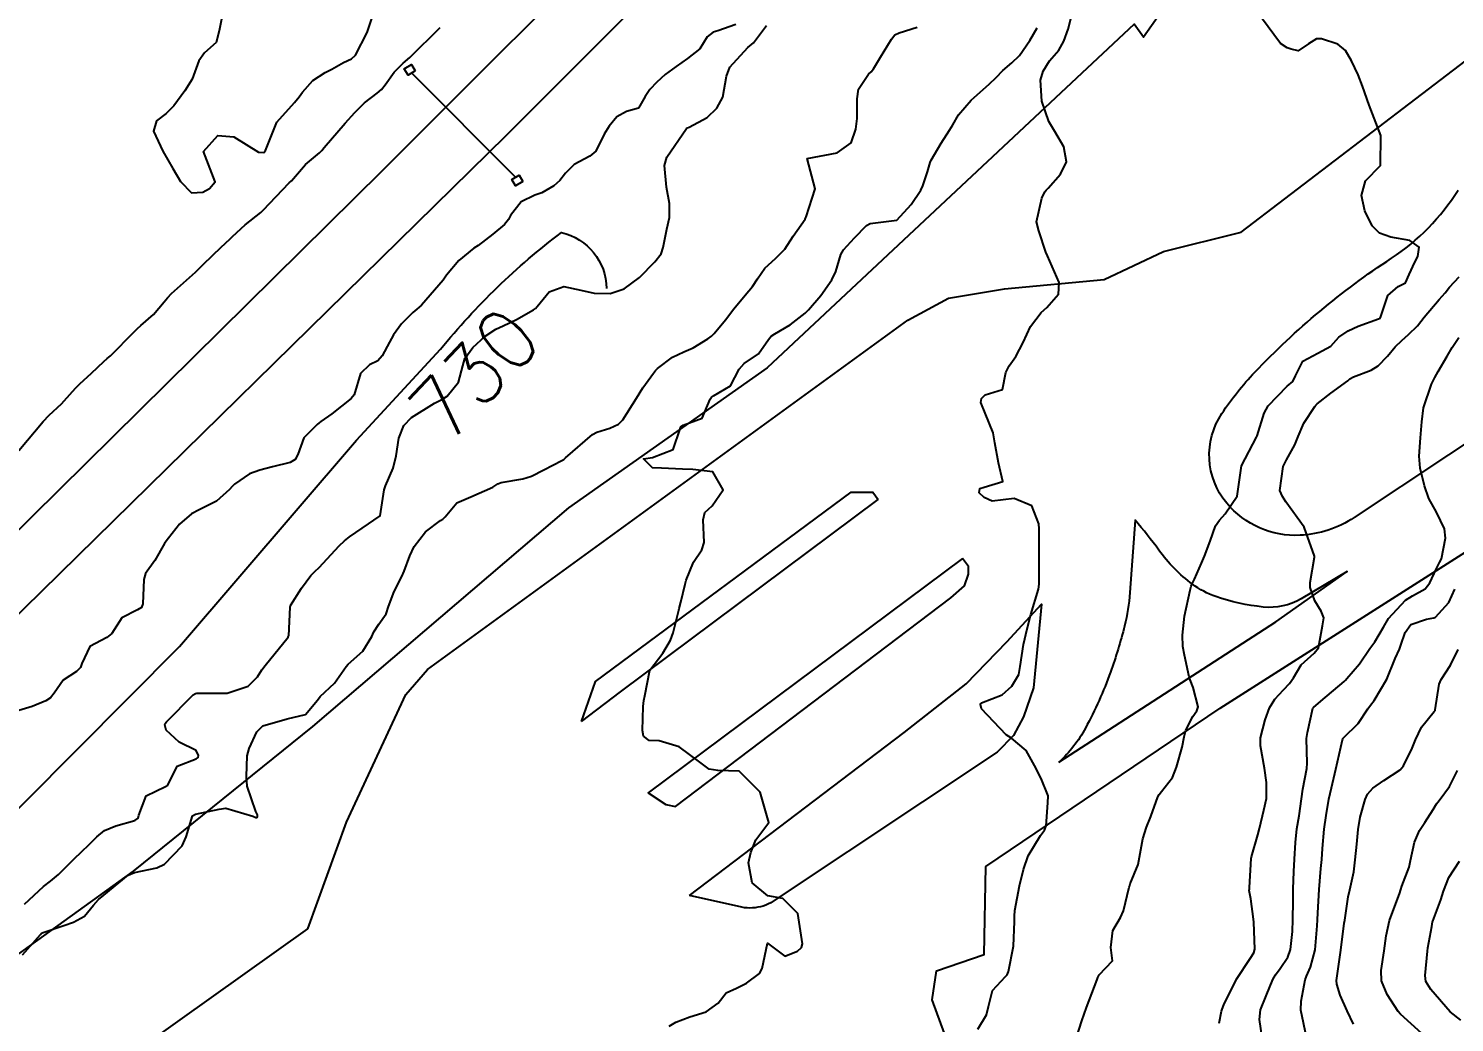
# Model space of a CAD drawing. Header units: metres. Extents: x 307586 to 320046, y 7427249 to 7434250.
# Drawn here: x 315339.7 to 315434.2, y 7432228.5 to 7432294.3 of the extents above; entities that cross this region are included whole.
import ezdxf
from ezdxf.enums import TextEntityAlignment as Align

# ---------------------------------------------------------------- set-up
doc = ezdxf.new("R2010")
doc.units = ezdxf.units.M
doc.header["$MEASUREMENT"] = 0
for name, color, linetype in [('Cotas', 45, 'Continuous'), ('Curvas de Nivel 1m', 11, 'Continuous'), ('Curvas de Nivel 5m', 15, 'Continuous'), ('Divisa', 42, 'FENCELINE2'), ('Hidrografia', 140, 'Continuous'), ('Linha Férrea', 20, 'Continuous'), ('Portico', 45, 'Continuous'), ('Vias Primárias', 230, 'Continuous')]:
    doc.layers.add(name, color=color, linetype=linetype)
doc.styles.add('Style-STANDARD', font='STANDARD.shx')
doc.linetypes.add('FENCELINE2', pattern='A,0.25,-0.1,[132,ltypeshp.shx,S=0.1,R=0,X=-0.1,Y=0],-0.1,1', length=1.45)

msp = doc.modelspace()

# ---------------------------------------------------------------- linework, layer by layer
at = {"layer": 'Curvas de Nivel 1m', "flags": 128}
for points, elevation in [([(315402.63, 7432228.02), (315403.207, 7432228.972), (315403.338, 7432229.533), (315403.606, 7432230.588), (315404.47, 7432231.522), (315404.579, 7432231.616), (315404.676, 7432231.839), (315405.009, 7432233.515), (315405.073, 7432235.159), (315405.072, 7432235.515), (315405.099, 7432235.887), (315405.402, 7432237.51), (315405.658, 7432238.608), (315405.973, 7432239.502), (315406.786, 7432240.847), (315407.067, 7432241.21), (315407.166, 7432241.486), (315407.274, 7432243.02), (315407.308, 7432243.485), (315406.83, 7432244.639), (315406.393, 7432245.497), (315405.84, 7432246.492), (315404.861, 7432247.311), (315404.512, 7432247.524), (315402.888, 7432249.239), (315402.828, 7432249.541), (315402.845, 7432249.589), (315402.894, 7432249.635), (315404.248, 7432250.178), (315404.905, 7432250.735), (315405.348, 7432251.513), (315405.45, 7432252.044), (315405.659, 7432253.509), (315405.903, 7432254.552), (315406.156, 7432255.502), (315406.657, 7432257.172), (315406.704, 7432257.494), (315406.704, 7432257.777), (315406.714, 7432259.494), (315406.708, 7432261.174), (315406.677, 7432261.495), (315406.224, 7432262.681), (315405.05, 7432263.185), (315403.582, 7432263), (315403.05, 7432263.233), (315402.724, 7432263.543), (315402.765, 7432263.835), (315403.059, 7432263.934), (315404.297, 7432264.295), (315404.015, 7432265.531), (315403.765, 7432266.865), (315403.66, 7432267.534), (315403.122, 7432268.831), (315402.842, 7432269.543), (315402.886, 7432269.792), (315403.138, 7432270.04), (315404.269, 7432270.401), (315404.506, 7432271.526), (315404.711, 7432271.971), (315405.164, 7432272.582), (315405.636, 7432273.513), (315406.131, 7432274.564), (315406.838, 7432275.495), (315407.206, 7432275.825), (315407.982, 7432276.715), (315408.028, 7432277.482), (315407.249, 7432279.246), (315407.139, 7432279.492), (315406.682, 7432280.914), (315406.537, 7432281.501), (315406.873, 7432283.08), (315407.088, 7432283.493), (315407.176, 7432283.611), (315407.297, 7432283.74), (315408.13, 7432284.662), (315408.506, 7432285.478), (315408.333, 7432286.48), (315407.742, 7432287.486), (315407.353, 7432288.157), (315406.891, 7432289.497), (315406.785, 7432290.897), (315406.965, 7432291.496), (315407.4, 7432292.179), (315408.012, 7432292.879), (315408.341, 7432293.481), (315408.638, 7432294.264), (315408.933, 7432295.475)], 733), ([(315352.547, 7432295.033), (315352.369, 7432294.15), (315352.167, 7432293.391), (315351.398, 7432292.69), (315351.026, 7432292.165), (315350.581, 7432290.965), (315350.093, 7432290.179), (315349.353, 7432289.198), (315348.863, 7432288.679), (315348.22, 7432288.201), (315348.018, 7432287.522), (315348.631, 7432286.197), (315349.306, 7432285.044), (315349.793, 7432284.182), (315350.534, 7432283.42), (315351.286, 7432283.479), (315351.722, 7432283.722), (315352.1, 7432284.152), (315351.323, 7432286.16), (315352.267, 7432287.217), (315353.333, 7432287.141), (315354.968, 7432286.124), (315355.323, 7432286.097), (315355.34, 7432286.103), (315355.355, 7432286.12), (315355.433, 7432286.227), (315356.176, 7432288.108), (315357.356, 7432289.416), (315357.662, 7432289.785), (315357.88, 7432290.085), (315358.577, 7432290.876), (315359.383, 7432291.39), (315359.821, 7432291.629), (315360.609, 7432292.058), (315361.144, 7432292.304), (315361.398, 7432292.538), (315362.177, 7432294.039), (315362.478, 7432294.984)], 729), ([(315409.177, 7432227.462), (315409.53, 7432228.566), (315409.832, 7432229.452), (315410.551, 7432231.321), (315410.591, 7432231.441), (315410.675, 7432231.62), (315411.566, 7432232.55), (315411.448, 7432233.432), (315411.58, 7432234.561), (315412.097, 7432235.426), (315412.299, 7432235.852), (315412.672, 7432237.421), (315412.687, 7432237.478), (315412.746, 7432237.659), (315413.259, 7432238.921), (315413.361, 7432239.414), (315413.566, 7432240.632), (315413.813, 7432241.41), (315414.095, 7432242.112), (315414.559, 7432243.403), (315414.651, 7432243.566), (315414.818, 7432243.759), (315415.531, 7432244.691), (315415.813, 7432245.385), (315416.178, 7432246.702), (315416.318, 7432247.378), (315416.415, 7432247.831), (315416.883, 7432248.737), (315417.145, 7432249.111), (315417.241, 7432249.367), (315416.906, 7432250.662), (315416.703, 7432251.165), (315416.647, 7432251.374), (315416.336, 7432252.788), (315416.224, 7432253.381), (315416.209, 7432254.116), (315416.326, 7432255.38), (315416.709, 7432257.103), (315416.784, 7432257.373), (315416.843, 7432257.514), (315416.99, 7432257.835), (315417.468, 7432258.903), (315417.671, 7432259.363), (315418.034, 7432260.348), (315418.401, 7432261.356), (315418.657, 7432261.733), (315419.041, 7432262.169), (315419.824, 7432263.338), (315419.984, 7432264.422), (315420.112, 7432265.335), (315421.102, 7432267.244), (315421.147, 7432267.32), (315421.625, 7432268.823), (315421.888, 7432269.319), (315423.146, 7432270.609), (315423.514, 7432270.932), (315423.694, 7432271.295), (315424.173, 7432272.28), (315425.168, 7432272.799), (315426.044, 7432273.267), (315426.572, 7432273.869), (315427.189, 7432274.289), (315427.844, 7432274.593), (315429.201, 7432275.077), (315429.301, 7432275.13), (315429.357, 7432275.228), (315429.819, 7432276.622), (315430.49, 7432277.217), (315430.979, 7432277.46), (315431.235, 7432278.021), (315431.611, 7432278.841), (315431.809, 7432279.202), (315431.894, 7432279.836), (315431.263, 7432280.265), (315430.003, 7432280.486), (315429.268, 7432280.746), (315428.768, 7432281.235), (315428.287, 7432282.236), (315428.07, 7432283.242), (315428.323, 7432284.225), (315429.323, 7432285.23), (315429.343, 7432287.23), (315428.567, 7432289.238), (315428.125, 7432290.503), (315427.837, 7432291.246), (315427.402, 7432292.174), (315427.008, 7432292.855), (315426.494, 7432293.264), (315425.418, 7432293.636), (315425.08, 7432293.621), (315424.549, 7432293.289), (315423.863, 7432292.841), (315423.409, 7432292.941), (315423.15, 7432293.043), (315422.701, 7432293.311), (315421.438, 7432295.029)], 734), ([(315339.336, 7432232.956), (315340.515, 7432234.283), (315340.602, 7432234.374), (315340.695, 7432234.427), (315342.077, 7432234.891), (315342.706, 7432235.119), (315343.447, 7432235.518), (315344.047, 7432236.247), (315344.368, 7432236.602), (315344.73, 7432236.904), (315346.346, 7432238.216), (315346.745, 7432238.401), (315348.228, 7432238.715), (315348.751, 7432238.955), (315349.922, 7432240.173), (315350.184, 7432240.756), (315350.608, 7432242.163), (315350.794, 7432242.257), (315352.355, 7432242.587), (315352.798, 7432242.665), (315354.604, 7432242.122), (315354.792, 7432242.042), (315354.868, 7432242.043), (315354.904, 7432242.118), (315354.902, 7432242.226), (315354.796, 7432242.445), (315354.232, 7432244.126), (315354.184, 7432244.764), (315354.225, 7432246.126), (315354.354, 7432246.618), (315354.859, 7432247.722), (315355.265, 7432248.114), (315356.868, 7432248.587), (315358.085, 7432248.863), (315358.88, 7432249.807), (315359.053, 7432250.067), (315360.006, 7432250.944), (315360.773, 7432252.042), (315360.914, 7432252.197), (315361.891, 7432253.062), (315362.477, 7432254.025), (315362.616, 7432254.345), (315362.945, 7432254.848), (315363.433, 7432255.538), (315363.583, 7432256.014), (315363.961, 7432257.022), (315364.467, 7432258.005), (315364.629, 7432258.361), (315364.997, 7432259.377), (315365.283, 7432259.996), (315366.041, 7432260.961), (315367.029, 7432261.728), (315367.183, 7432261.816), (315367.333, 7432261.967), (315368.121, 7432262.88), (315369.046, 7432263.298), (315370.492, 7432263.928), (315370.841, 7432264.139), (315371.058, 7432264.234), (315372.486, 7432264.481), (315373.064, 7432264.647), (315373.885, 7432265.078), (315375.08, 7432265.691), (315375.196, 7432265.763), (315375.313, 7432265.877), (315377.099, 7432267.415), (315377.384, 7432267.564), (315378.26, 7432267.838), (315378.833, 7432268.105), (315379.109, 7432268.398), (315380.015, 7432269.817), (315380.439, 7432270.505), (315381.148, 7432271.487), (315381.288, 7432271.661), (315381.419, 7432271.797), (315382.401, 7432272.547), (315383.164, 7432272.89), (315383.775, 7432273.166), (315384.755, 7432273.764), (315384.999, 7432273.939), (315385.178, 7432274.115), (315385.925, 7432275.016), (315386.47, 7432275.741), (315387.212, 7432276.657), (315387.713, 7432277.23), (315388.042, 7432277.722), (315388.516, 7432278.431), (315389.237, 7432279.079), (315389.845, 7432279.704), (315390.404, 7432280.55), (315391.198, 7432281.691), (315391.226, 7432281.738), (315391.274, 7432281.828), (315391.86, 7432283.681), (315391.323, 7432285.69), (315393.327, 7432286.084), (315394.236, 7432286.749), (315394.566, 7432287.648), (315394.654, 7432288.343), (315394.641, 7432289.647), (315394.728, 7432290.291), (315395.388, 7432291.283), (315395.576, 7432291.451), (315395.73, 7432291.635), (315396.188, 7432292.416), (315396.927, 7432293.617), (315397.131, 7432293.901), (315397.419, 7432294.035), (315398.613, 7432294.411)], 731), ([(315382.186, 7432228.226), (315382.63, 7432228.479), (315383.557, 7432228.848), (315384.637, 7432229.166), (315385.428, 7432229.748), (315385.97, 7432230.424), (315386.658, 7432230.742), (315387.315, 7432231.072), (315388.164, 7432231.715), (315388.357, 7432232.033), (315388.693, 7432233.71), (315389.85, 7432232.858), (315390.688, 7432233.189), (315390.945, 7432233.423), (315391.026, 7432233.677), (315390.723, 7432235.68), (315389.711, 7432236.674), (315388.734, 7432236.851), (315387.676, 7432237.721), (315387.434, 7432239.046), (315387.592, 7432239.722), (315387.929, 7432240.565), (315388.793, 7432241.71), (315388.225, 7432243.716), (315386.834, 7432245.116), (315385.418, 7432245.167), (315384.835, 7432245.254), (315384.126, 7432245.767), (315382.852, 7432246.729), (315381.524, 7432247.126), (315380.856, 7432247.143), (315380.495, 7432247.442), (315380.428, 7432247.807), (315380.467, 7432249.394), (315380.503, 7432249.806), (315380.582, 7432250.11), (315380.913, 7432251.8), (315381.776, 7432252.94), (315382.283, 7432253.786), (315382.454, 7432254.271), (315382.817, 7432255.781), (315382.851, 7432255.894), (315382.968, 7432256.318), (315383.252, 7432257.506), (315383.323, 7432257.777), (315383.807, 7432258.96), (315384.351, 7432259.767), (315384.511, 7432260.264), (315384.435, 7432261.766), (315384.548, 7432262.255), (315385.042, 7432262.7), (315385.756, 7432263.749), (315385.071, 7432264.952), (315383.751, 7432265.095), (315383.073, 7432265.122), (315381.672, 7432265.196), (315381.074, 7432265.215), (315380.482, 7432265.809), (315381.084, 7432265.903), (315382.447, 7432266.428), (315382.91, 7432267.782), (315382.959, 7432267.927), (315383.106, 7432268.043), (315384.37, 7432268.508), (315384.894, 7432269.762), (315384.986, 7432269.901), (315385.126, 7432269.976), (315386.244, 7432270.636), (315386.818, 7432271.735), (315387.157, 7432272.116), (315388.115, 7432272.769), (315388.763, 7432273.714), (315388.949, 7432273.94), (315389.179, 7432274.084), (315390.208, 7432274.674), (315391.2, 7432275.465), (315391.315, 7432275.565), (315391.427, 7432275.678), (315392.247, 7432276.636), (315392.973, 7432277.662), (315393.228, 7432278.211), (315393.553, 7432279.344), (315393.738, 7432279.655), (315394.459, 7432280.444), (315395.267, 7432281.257), (315395.509, 7432281.397), (315397.273, 7432281.61), (315398.229, 7432282.655), (315398.863, 7432283.594), (315399.002, 7432283.888), (315399.311, 7432284.822), (315399.481, 7432285.428), (315399.546, 7432285.588), (315400.203, 7432286.712), (315400.774, 7432287.576), (315400.979, 7432287.941), (315401.353, 7432288.598), (315402.194, 7432289.558), (315403.384, 7432290.616), (315403.855, 7432291.068), (315404.297, 7432291.531), (315404.884, 7432292.039), (315405.403, 7432292.531), (315406.081, 7432293.51), (315406.564, 7432294.365)], 732), ([(315421.505, 7432227.311), (315421.296, 7432228.661), (315421.364, 7432229.313), (315421.738, 7432230.234), (315422.19, 7432231.305), (315422.356, 7432231.624), (315422.68, 7432232.05), (315423.188, 7432232.794), (315423.37, 7432233.293), (315423.503, 7432234.5), (315423.52, 7432235.292), (315423.533, 7432236.494), (315423.548, 7432237.292), (315423.591, 7432238.462), (315423.636, 7432239.291), (315423.695, 7432240.38), (315423.784, 7432241.29), (315423.935, 7432242.155), (315424.096, 7432243.287), (315424.177, 7432243.932), (315424.447, 7432245.284), (315424.475, 7432245.655), (315424.428, 7432247.284), (315424.481, 7432247.671), (315424.847, 7432249.28), (315424.862, 7432249.311), (315424.894, 7432249.34), (315425.378, 7432249.754), (315426.911, 7432251.058), (315427.008, 7432251.153), (315427.096, 7432251.248), (315427.94, 7432252.222), (315428.612, 7432253.233), (315428.741, 7432253.426), (315428.94, 7432253.687), (315429.522, 7432254.653), (315429.855, 7432255.217), (315430.975, 7432256.448), (315431.442, 7432256.732), (315432.278, 7432257.187), (315432.59, 7432257.583), (315433.003, 7432258.499), (315433.245, 7432258.942), (315433.36, 7432259.177), (315433.643, 7432260.557), (315433.573, 7432261.175), (315433.044, 7432262.276), (315432.52, 7432263.185), (315432.236, 7432264.022), (315431.962, 7432265.197), (315431.882, 7432265.99), (315431.978, 7432267.197), (315432.062, 7432268.252), (315432.18, 7432269.194), (315432.702, 7432270.741), (315432.919, 7432271.184), (315433.157, 7432271.599), (315433.738, 7432272.603), (315434.075, 7432273.171), (315434.512, 7432273.838)], 736), ([(315424.412, 7432227.496), (315424.051, 7432229.286), (315424.077, 7432229.867), (315424.336, 7432231.283), (315424.423, 7432231.535), (315424.682, 7432232.139), (315424.985, 7432233.276), (315425.13, 7432234.861), (315425.148, 7432235.274), (315425.178, 7432235.723), (315425.261, 7432237.272), (315425.373, 7432238.662), (315425.433, 7432239.27), (315425.492, 7432239.981), (315425.598, 7432241.268), (315425.715, 7432242.179), (315425.909, 7432243.264), (315426.075, 7432244.01), (315426.369, 7432245.257), (315426.809, 7432247.197), (315426.82, 7432247.251), (315426.827, 7432247.287), (315426.864, 7432247.328), (315427.852, 7432248.266), (315428.479, 7432249.234), (315428.652, 7432249.476), (315428.899, 7432249.796), (315429.747, 7432251.217), (315430.296, 7432252.579), (315430.574, 7432253.205), (315430.677, 7432253.464), (315430.949, 7432254.298), (315431.327, 7432254.827), (315432.366, 7432255.186), (315432.87, 7432255.275), (315432.964, 7432255.322), (315433.852, 7432256.294), (315434.255, 7432257.167)], 737), ([(315427.531, 7432228.35), (315427.106, 7432229.245), (315426.663, 7432230.27), (315426.426, 7432231.009), (315426.418, 7432231.254), (315426.693, 7432233.25), (315426.927, 7432235.041), (315426.951, 7432235.248), (315427.189, 7432236.795), (315427.296, 7432237.244), (315427.556, 7432238.447), (315427.65, 7432239.241), (315427.748, 7432240.275), (315427.837, 7432241.24), (315427.976, 7432242.063), (315428.303, 7432243.235), (315428.465, 7432243.587), (315428.824, 7432243.997), (315429.545, 7432244.506), (315430.628, 7432245.203), (315430.846, 7432245.46), (315431.416, 7432246.636), (315431.652, 7432247.192), (315432.046, 7432248.018), (315432.891, 7432249.058), (315432.937, 7432249.135), (315432.952, 7432249.179), (315433.209, 7432250.878), (315433.338, 7432251.176), (315433.962, 7432252.13), (315434.481, 7432253.165)], 738), ([(315432.072, 7432227.745), (315430.65, 7432229.022), (315430.506, 7432229.202), (315429.777, 7432230.326), (315429.392, 7432231.219), (315429.366, 7432231.906), (315429.568, 7432233.217), (315429.708, 7432234.215), (315429.93, 7432235.212), (315430.596, 7432237.056), (315430.644, 7432237.201), (315430.668, 7432237.278), (315430.747, 7432237.486), (315431.216, 7432238.745), (315431.322, 7432239.195), (315431.568, 7432240.41), (315431.918, 7432241.189), (315432.267, 7432241.717), (315432.807, 7432242.584), (315433.039, 7432242.949), (315433.212, 7432243.176), (315433.892, 7432244.104), (315434.423, 7432245.164)], 739)]:
    msp.add_lwpolyline(points, dxfattribs=dict(at, elevation=elevation))
at = {"layer": 'Curvas de Nivel 5m', "flags": 128}
for points, elevation in [([(315386.595, 7432294.573), (315385.419, 7432294.162), (315385.113, 7432294.067), (315384.715, 7432293.767), (315384.214, 7432292.963), (315383.398, 7432292.336), (315382.641, 7432291.791), (315381.93, 7432291.256), (315381.377, 7432290.767), (315380.912, 7432290.272), (315380.601, 7432289.818), (315380.144, 7432289.033), (315379.353, 7432288.811), (315378.727, 7432288.459), (315378.217, 7432287.841), (315377.877, 7432287.305), (315377.326, 7432286.186), (315376.921, 7432285.856), (315375.88, 7432285.306), (315375.306, 7432284.721), (315374.947, 7432284.234), (315374.536, 7432283.888), (315373.748, 7432283.436), (315373.287, 7432283.273), (315372.37, 7432282.821), (315371.677, 7432281.916), (315371.533, 7432281.653), (315371.264, 7432281.319), (315370.504, 7432280.681), (315369.53, 7432279.946), (315369.241, 7432279.751), (315368.251, 7432278.942), (315367.43, 7432277.968), (315367.35, 7432277.84), (315367.22, 7432277.643), (315365.783, 7432275.991), (315365.468, 7432275.727), (315365.196, 7432275.508), (315364.443, 7432274.748), (315363.916, 7432274.013), (315363.653, 7432273.531), (315363.159, 7432272.62), (315362.877, 7432272.301), (315362.32, 7432272.028), (315361.726, 7432271.453), (315361.308, 7432270.038), (315361.12, 7432269.792), (315359.837, 7432268.786), (315359.105, 7432268.269), (315358.995, 7432268.18), (315358.851, 7432268.073), (315357.976, 7432267.2), (315357.579, 7432266.085), (315357.412, 7432265.753), (315357.075, 7432265.56), (315355.896, 7432265.282), (315355.067, 7432265.052), (315354.376, 7432264.815), (315353.39, 7432264.137), (315353.219, 7432263.971), (315353.049, 7432263.783), (315352.184, 7432263.006), (315351.036, 7432262.423), (315350.523, 7432262.168), (315349.727, 7432261.475), (315349.008, 7432260.559), (315348.853, 7432260.344), (315348.746, 7432260.193), (315348.111, 7432259.08), (315347.49, 7432258.205), (315347.367, 7432257.819), (315347.296, 7432256.207), (315347.208, 7432255.959), (315346.957, 7432255.801), (315345.908, 7432255.266), (315345.255, 7432254.235), (315344.93, 7432253.975), (315343.794, 7432253.382), (315343.266, 7432252.256), (315343.175, 7432251.991), (315342.905, 7432251.717), (315342.024, 7432251.14), (315341.426, 7432250.275), (315341.179, 7432249.978), (315340.878, 7432249.767), (315339.977, 7432249.397), (315338.871, 7432249.076)], 730), ([(315339.083, 7432266.354), (315340.705, 7432268.286), (315341.107, 7432268.701), (315341.928, 7432269.458), (315342.655, 7432270.265), (315342.874, 7432270.515), (315343.131, 7432270.771), (315343.916, 7432271.478), (315344.732, 7432272.244), (315344.953, 7432272.444), (315345.157, 7432272.621), (315346.725, 7432274.217), (315346.945, 7432274.445), (315347.179, 7432274.642), (315348.021, 7432275.371), (315348.718, 7432276.195), (315348.933, 7432276.465), (315349.209, 7432276.754), (315350.787, 7432278.167), (315351.227, 7432278.586), (315352.015, 7432279.373), (315352.839, 7432280.144), (315353.052, 7432280.335), (315353.249, 7432280.532), (315354.078, 7432281.314), (315355.116, 7432282.122), (315355.197, 7432282.197), (315355.274, 7432282.278), (315357.013, 7432284.094), (315357.155, 7432284.232), (315357.297, 7432284.381), (315358.091, 7432285.303), (315359.017, 7432286.073), (315359.169, 7432286.227), (315359.327, 7432286.433), (315360.72, 7432288.049), (315361.35, 7432288.741), (315361.994, 7432289.397), (315362.831, 7432290.025), (315363.123, 7432290.267), (315363.371, 7432290.582), (315363.967, 7432291.431), (315364.565, 7432292.008), (315365.004, 7432292.397), (315365.401, 7432292.791), (315366.61, 7432293.982), (315367.005, 7432294.39)], 730), ([(315339.474, 7432236.299), (315340.735, 7432237.478), (315341.18, 7432237.834), (315341.714, 7432238.27), (315342.229, 7432238.784), (315342.753, 7432239.307), (315343.244, 7432239.769), (315343.743, 7432240.25), (315344.249, 7432240.767), (315344.777, 7432241.175), (315345.518, 7432241.492), (315346.787, 7432241.847), (315346.991, 7432242.007), (315347.037, 7432242.208), (315347.519, 7432243.489), (315348.812, 7432244.092), (315348.955, 7432244.188), (315349.576, 7432245.435), (315350.84, 7432245.935), (315350.969, 7432246.03), (315350.987, 7432246.159), (315350.846, 7432246.493), (315349.712, 7432247.038), (315348.859, 7432247.823), (315348.759, 7432248.191), (315348.786, 7432248.268), (315348.865, 7432248.374), (315350.649, 7432250.164), (315350.792, 7432250.253), (315350.885, 7432250.276), (315352.751, 7432250.275), (315352.885, 7432250.285), (315354.279, 7432250.739), (315354.902, 7432251.373), (315355.19, 7432251.834), (315355.411, 7432252.113), (315356.932, 7432253.999), (315356.964, 7432254.058), (315356.974, 7432254.09), (315357.065, 7432255.986), (315357.097, 7432256.089), (315357.815, 7432257.241), (315358.447, 7432258.075), (315358.713, 7432258.346), (315358.988, 7432258.615), (315360.311, 7432260.05), (315360.675, 7432260.378), (315361.012, 7432260.632), (315361.838, 7432261.214), (315363.033, 7432262.02), (315363.309, 7432263.758), (315363.393, 7432264.017), (315363.891, 7432265.192), (315364.087, 7432266.01), (315364.267, 7432267.18), (315364.596, 7432268.005), (315365.108, 7432268.553), (315366.636, 7432269.495), (315367.121, 7432269.746), (315367.475, 7432269.966), (315368.222, 7432270.873), (315368.52, 7432271.956), (315368.656, 7432272.457), (315369.165, 7432273.187), (315369.985, 7432273.938), (315370.709, 7432274.399), (315371.183, 7432274.621), (315372.059, 7432275.042), (315373.199, 7432275.669), (315373.337, 7432275.762), (315373.443, 7432275.898), (315374.239, 7432276.863), (315375.216, 7432277.231), (315376.328, 7432276.977), (315377.212, 7432276.775), (315378.284, 7432276.768), (315379.215, 7432277.057), (315380.219, 7432277.815), (315381.233, 7432278.851), (315381.658, 7432279.377), (315381.788, 7432279.795), (315382.033, 7432281.02), (315382.198, 7432281.791), (315382.206, 7432282.715), (315382.014, 7432283.799), (315381.88, 7432285.236), (315382.039, 7432285.799), (315383.342, 7432287.683), (315383.395, 7432287.727), (315383.502, 7432287.778), (315384.695, 7432288.421), (315385.356, 7432289.028), (315385.738, 7432289.754), (315385.982, 7432291.153), (315386.21, 7432291.748), (315387.406, 7432293.046), (315387.776, 7432293.36), (315388.043, 7432293.724), (315388.636, 7432294.506)], 730), ([(315418.639, 7432228.414), (315418.791, 7432229.207), (315418.834, 7432229.347), (315418.948, 7432229.638), (315419.781, 7432231.333), (315420.687, 7432232.714), (315420.929, 7432233.079), (315421.007, 7432233.317), (315420.932, 7432235.105), (315420.916, 7432235.318), (315420.736, 7432236.653), (315420.631, 7432237.211), (315420.636, 7432237.322), (315420.651, 7432237.415), (315420.752, 7432239.32), (315420.774, 7432239.445), (315421.206, 7432240.898), (315421.296, 7432241.315), (315421.589, 7432242.529), (315421.771, 7432243.31), (315421.777, 7432244.362), (315421.631, 7432245.312), (315421.375, 7432246.798), (315421.376, 7432247.315), (315421.681, 7432248.512), (315421.973, 7432249.309), (315422.316, 7432249.889), (315422.905, 7432250.508), (315423.293, 7432250.912), (315423.549, 7432251.294), (315424.06, 7432252.15), (315424.929, 7432252.927), (315425.219, 7432253.276), (315425.485, 7432254.742), (315425.559, 7432255.271), (315425.404, 7432255.71), (315424.974, 7432256.392), (315424.659, 7432257.283), (315424.664, 7432257.607), (315424.95, 7432259.281), (315424.946, 7432259.348), (315424.26, 7432261.288), (315423.05, 7432262.962), (315422.825, 7432263.302), (315422.656, 7432263.707), (315422.88, 7432265.302), (315423.087, 7432265.738), (315423.656, 7432266.736), (315423.87, 7432267.292), (315424.241, 7432268.164), (315424.969, 7432269.282), (315425.05, 7432269.365), (315425.135, 7432269.443), (315426.035, 7432270.16), (315427.15, 7432270.964), (315427.287, 7432271.114), (315427.526, 7432271.246), (315428.708, 7432271.684), (315429.16, 7432271.961), (315429.787, 7432272.604), (315430.305, 7432273.219), (315430.743, 7432273.651), (315431.185, 7432274.034), (315431.774, 7432274.621), (315432.227, 7432275.195), (315433.215, 7432276.371), (315433.6, 7432276.795), (315433.893, 7432277.173), (315434.534, 7432277.866)], 735), ([(315434.645, 7432228.615), (315433.945, 7432229.167), (315432.668, 7432230.65), (315432.337, 7432231.183), (315432.274, 7432231.587), (315432.438, 7432233.183), (315432.469, 7432233.41), (315432.718, 7432234.82), (315432.778, 7432235.123), (315432.791, 7432235.179), (315433.315, 7432236.596), (315433.489, 7432237.173), (315433.848, 7432238.078), (315434.57, 7432239.162)], 740)]:
    msp.add_lwpolyline(points, dxfattribs=dict(at, elevation=elevation))
at = {"layer": 'Divisa'}
msp.add_lwpolyline([(315445.424, 7432343.687), (315427.21, 7432324.429), (315428.629, 7432322.434), (315422.244, 7432316.619), (315423.945, 7432308.363), (315413.62, 7432293.734), (315412.997, 7432294.591), (315388.685, 7432271.844), (315375.509, 7432262.568), (315358.555, 7432248.064), (315346.677, 7432238.493), (315331.906, 7432227.879), (315303.026, 7432204.1), (315306.91, 7432199.884), (315288.167, 7432178.892), (315279.121, 7432166.657), (315264.046, 7432144.728)], dxfattribs=at)
at = {"layer": 'Hidrografia'}
msp.add_lwpolyline([(315088.965, 7432078.634), (315100.299, 7432085.73), (315134.631, 7432103.423), (315173.282, 7432122.649), (315212.853, 7432140.943), (315238.316, 7432156.06), (315269.337, 7432179.325), (315288.297, 7432195.774), (315300.153, 7432206.292), (315315.079, 7432219.118), (315336.089, 7432239.658), (315349.739, 7432253.376), (315361.474, 7432267.039), (315367.037, 7432273.059, -0.060941), (315375.048, 7432280.797, -0.344054), (315378.04, 7432277.099)], format="xyb", dxfattribs=at)
at = {"layer": 'Linha Férrea'}
for points in [[(315207.994, 7432156.932), (315222.387, 7432165.541), (315244.629, 7432179.617), (315270.264, 7432198.443), (315290.681, 7432215.798), (315314.607, 7432237.344), (315338.2, 7432260.251), (315363.15, 7432284.858), (315380.616, 7432302.325), (315421.952, 7432343.067), (315467.796, 7432388.195)], [(315220.754, 7432159.72), (315235.77, 7432168.625), (315252.097, 7432179.559), (315268.12, 7432191.333), (315279.875, 7432200.798), (315296.388, 7432215.191), (315312.552, 7432230.205), (315337.067, 7432253.572), (315371.379, 7432287.224), (315402.591, 7432318.438), (315429.06, 7432344.261), (315465.175, 7432380.683)]]:
    msp.add_lwpolyline(points, dxfattribs=at)
at = {"layer": 'Portico'}
for points in [[(315365.355, 7432291.513), (315364.88, 7432291.225), (315364.63, 7432291.638), (315365.105, 7432291.926)], [(315372.485, 7432284.185), (315372.01, 7432283.897), (315371.76, 7432284.31), (315372.236, 7432284.598)]]:
    msp.add_lwpolyline(points, close=True, dxfattribs=at)
msp.add_lwpolyline([(315371.998, 7432284.454), (315365.117, 7432291.369)], dxfattribs=at)
at = {"layer": 'Vias Primárias'}
for points in [[(315420.085, 7432280.811), (315437.456, 7432294.07), (315458.992, 7432310.422), (315475.392, 7432322.637), (315493.151, 7432336.419), (315518.035, 7432355.162), (315530.461, 7432364.283), (315544.097, 7432373.976)], [(315420.085, 7432280.811), (315437.456, 7432294.07), (315458.992, 7432310.422), (315475.392, 7432322.637), (315493.151, 7432336.419), (315518.035, 7432355.162), (315530.461, 7432364.283), (315544.097, 7432373.976)], [(315358.243, 7432234.667), (315360.805, 7432241.735), (315364.73, 7432250.201), (315366.176, 7432251.852), (315398.004, 7432275), (315400.69, 7432276.446), (315404.408, 7432277.065), (315411.019, 7432277.684), (315414.943, 7432279.543), (315420.085, 7432280.811)], [(315358.243, 7432234.667), (315360.805, 7432241.735), (315364.73, 7432250.201), (315366.176, 7432251.852), (315398.004, 7432275), (315400.69, 7432276.446), (315404.408, 7432277.065), (315411.019, 7432277.684), (315414.943, 7432279.543), (315420.085, 7432280.811)], [(315376.372, 7432248.406), (315377.299, 7432251.053), (315394.252, 7432263.6), (315395.676, 7432263.6), (315396.035, 7432263.12)], [(315376.372, 7432248.406), (315377.299, 7432251.053), (315394.252, 7432263.6), (315395.676, 7432263.6), (315396.035, 7432263.12)], [(315376.372, 7432248.406), (315378.957, 7432250.365), (315396.035, 7432263.12)], [(315376.372, 7432248.406), (315378.957, 7432250.365), (315396.035, 7432263.12)], [(315196.842, 7431993.039), (315205.124, 7432003.472), (315208.895, 7432010.676), (315212.419, 7432017.988), (315213.805, 7432021.418), (315220.277, 7432036.027), (315228.777, 7432055.259), (315234.884, 7432068.957), (315242.118, 7432085.34), (315250.319, 7432103.442), (315258.404, 7432121.178), (315261.658, 7432126.976), (315265.578, 7432134.111), (315273.213, 7432146.834), (315281.356, 7432159.105), (315289.144, 7432169.618), (315298.375, 7432180.948), (315306.856, 7432190.842), (315312.399, 7432196.489), (315320.722, 7432204.389), (315332.706, 7432215.234), (315345.483, 7432225.566), (315358.243, 7432234.667)], [(315196.842, 7431993.039), (315205.124, 7432003.472), (315208.895, 7432010.676), (315212.419, 7432017.988), (315213.805, 7432021.418), (315220.277, 7432036.027), (315228.777, 7432055.259), (315234.884, 7432068.957), (315242.118, 7432085.34), (315250.319, 7432103.442), (315258.404, 7432121.178), (315261.658, 7432126.976), (315265.578, 7432134.111), (315273.213, 7432146.834), (315281.356, 7432159.105), (315289.144, 7432169.618), (315298.375, 7432180.948), (315306.856, 7432190.842), (315312.399, 7432196.489), (315320.722, 7432204.389), (315332.706, 7432215.234), (315345.483, 7432225.566), (315358.243, 7432234.667)]]:
    msp.add_lwpolyline(points, dxfattribs=at)
msp.add_lwpolyline([(315515.342, 7432323.373), (315489.235, 7432302.892), (315471.14, 7432290.85), (315427.58, 7432261.917, -0.135177), (315423.992, 7432260.738, -0.235353), (315419.132, 7432262.87, -0.33229), (315418.815, 7432268.812, -0.043163), (315420.997, 7432271.542, -0.057423), (315430.043, 7432279.09, 0.108226), (315434.469, 7432283.613)], format="xyb", dxfattribs=at)
msp.add_lwpolyline([(315515.342, 7432323.373), (315489.235, 7432302.892), (315471.14, 7432290.85), (315427.58, 7432261.917, -0.135177), (315423.992, 7432260.738, -0.235353), (315419.132, 7432262.87, -0.33229), (315418.815, 7432268.812, -0.043163), (315420.997, 7432271.542, -0.057423), (315430.043, 7432279.09, 0.108226), (315434.469, 7432283.613)], format="xyb", dxfattribs=at)
at = {"layer": 'Vias Primárias', "elevation": 753.955}
msp.add_lwpolyline([(315403.625, 7432173.011), (315402.955, 7432191.761), (315402.662, 7432200.123), (315402.495, 7432214.274), (315402.623, 7432221.769), (315399.61, 7432229.959), (315399.9, 7432231.878), (315403.064, 7432232.977), (315403.17, 7432238.788), (315418.698, 7432249.29), (315442.267, 7432264.278), (315460.514, 7432276.734), (315476.05, 7432287.598, -0.030225), (315481.62, 7432291.012, -0.15165), (315486.262, 7432291.897, -0.168328), (315492.254, 7432289.031, -0.199049), (315495.254, 7432281.899, -0.14343), (315493.777, 7432276.757), (315485.461, 7432265.813), (315470.35, 7432246.572), (315463.465, 7432236.972, 0.209908), (315461.269, 7432226.585, 0.081155)], format="xyb", dxfattribs=at)
msp.add_lwpolyline([(315403.625, 7432173.011), (315402.955, 7432191.761), (315402.662, 7432200.123), (315402.495, 7432214.274), (315402.623, 7432221.769), (315399.61, 7432229.959), (315399.9, 7432231.878), (315403.064, 7432232.977), (315403.17, 7432238.788), (315418.698, 7432249.29), (315442.267, 7432264.278), (315460.514, 7432276.734), (315476.05, 7432287.598, -0.030225), (315481.62, 7432291.012, -0.15165), (315486.262, 7432291.897, -0.168328), (315492.254, 7432289.031, -0.199049), (315495.254, 7432281.899, -0.14343), (315493.777, 7432276.757), (315485.461, 7432265.813), (315470.35, 7432246.572), (315463.465, 7432236.972, 0.209908), (315461.269, 7432226.585, 0.081155)], format="xyb", dxfattribs=at)
at = {"layer": 'Vias Primárias'}
for points in [[(315408.006, 7432245.704), (315422.379, 7432255.013), (315427.12, 7432258.338), (315424.071, 7432256.539, -0.160401), (315421.545, 7432255.988, -0.057595), (315418.409, 7432256.684, -0.076192), (315416.87, 7432257.497, -0.076952), (315414.634, 7432259.759, 0.022898), (315413.066, 7432261.731), (315412.716, 7432256.941, -0.042615), (315412.362, 7432254.727, -0.02636), (315411.433, 7432251.682, -0.035288), (315409.778, 7432247.97, -0.087066)], [(315408.006, 7432245.704), (315422.379, 7432255.013), (315427.12, 7432258.338), (315424.071, 7432256.539, -0.160401), (315421.545, 7432255.988, -0.057595), (315418.409, 7432256.684, -0.076192), (315416.87, 7432257.497, -0.076952), (315414.634, 7432259.759, 0.022898), (315413.066, 7432261.731), (315412.716, 7432256.941, -0.042615), (315412.362, 7432254.727, -0.02636), (315411.433, 7432251.682, -0.035288), (315409.778, 7432247.97, -0.087066)], [(315383.537, 7432236.874), (315397.757, 7432247.668), (315401.868, 7432250.896), (315404.568, 7432253.679), (315406.866, 7432256.175), (315406.32, 7432250.638), (315405.657, 7432248.706), (315404.996, 7432247.472), (315403.933, 7432246.382), (315389.078, 7432236.497, -0.07072), (315388.416, 7432236.18, -0.12245), (315387.009, 7432236.094)], [(315383.537, 7432236.874), (315397.757, 7432247.668), (315401.868, 7432250.896), (315404.568, 7432253.679), (315406.866, 7432256.175), (315406.32, 7432250.638), (315405.657, 7432248.706), (315404.996, 7432247.472), (315403.933, 7432246.382), (315389.078, 7432236.497, -0.07072), (315388.416, 7432236.18, -0.12245), (315387.009, 7432236.094)]]:
    msp.add_lwpolyline(points, format="xyb", close=True, dxfattribs=at)
msp.add_lwpolyline([(315401.629, 7432259.194), (315380.793, 7432243.672), (315381.958, 7432242.896), (315382.605, 7432242.766), (315400.853, 7432256.607), (315401.759, 7432257.383), (315402.017, 7432258.159), (315402.017, 7432258.677)], close=True, dxfattribs=at)
msp.add_lwpolyline([(315401.629, 7432259.194), (315380.793, 7432243.672), (315381.958, 7432242.896), (315382.605, 7432242.766), (315400.853, 7432256.607), (315401.759, 7432257.383), (315402.017, 7432258.159), (315402.017, 7432258.677)], close=True, dxfattribs=at)

# ---------------------------------------------------------------- texts
at = {"layer": 'Cotas', "style": 'Style-STANDARD'}
msp.add_text('730', height=4, rotation=46.62275, dxfattribs=at).set_placement((315369.279, 7432271.442, 730), align=Align.MIDDLE_CENTER)

doc.saveas('drawing.dxf')
